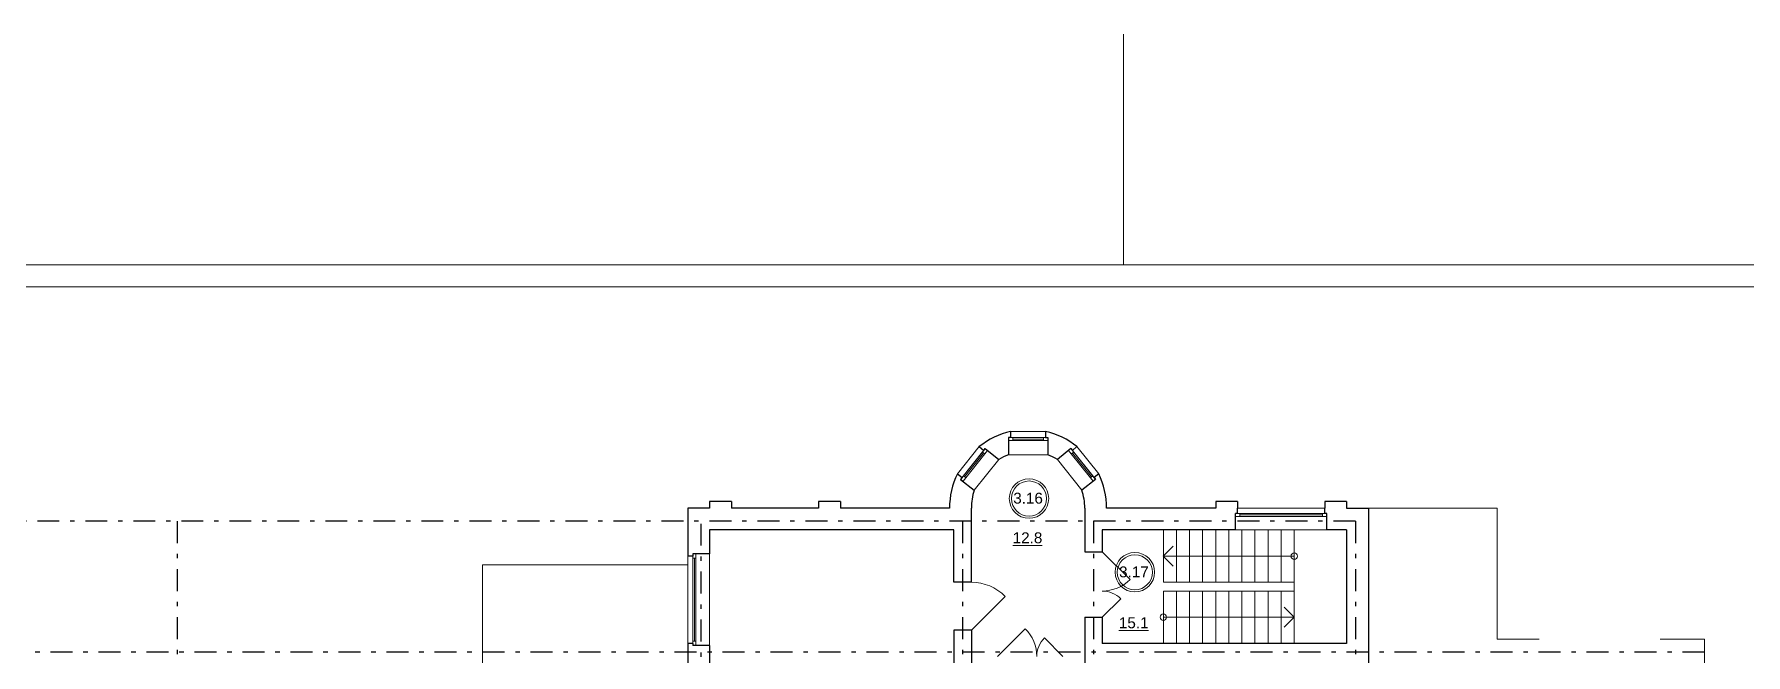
# Model space of a CAD drawing. Header units: metres. Extents: x -306 to 273, y -329 to 512.
# Drawn here: x -92.06 to -52.83, y 425.62 to 439.84 of the extents above; entities that cross this region are included whole.
import ezdxf
from ezdxf.enums import TextEntityAlignment as Align

# ---------------------------------------------------------------- set-up
doc = ezdxf.new("R2010")
doc.units = ezdxf.units.M
doc.header["$MEASUREMENT"] = 0
doc.linetypes.add('( Dashdot )', pattern=[1.001, 0.5, -0.25, 0.001, -0.25])
doc.linetypes.add('DGN Style 3', pattern=[9.681301, 6.915215, -2.766086])
doc.layers.add('Level 50', color=7, linetype='Continuous', lineweight=0)
doc.styles.add('Style-Arial', font='arial.ttf')

# ---------------------------------------------------------------- blocks, each defined once
blk = doc.blocks.new('*U1659')
at = {"color": 7, "linetype": 'Continuous', "lineweight": 0}
for p in [(-0.227, 0.114), (0.227, 0.114)]:
    blk.add_line(p, (0, -0.114), dxfattribs=at)
blk = doc.blocks.new('*U1795')
at = {"color": 7, "linetype": 'Continuous', "lineweight": 0}
blk.add_line((-0.35, 0), (0.35, 0), dxfattribs=at)
at = {"color": 7, "linetype": 'Continuous', "lineweight": 13, "flags": 128}
for points in [[(-0.35, -0.035), (-0.45, -0.035), (-0.45, 0.035), (-0.35, 0.035), (-0.35, -0.035)], [(0.45, -0.035), (0.35, -0.035), (0.35, 0.035), (0.45, 0.035), (0.45, -0.035)]]:
    blk.add_lwpolyline(points, close=True, dxfattribs=at)
at = {"color": 7, "linetype": 'Continuous', "lineweight": 0, "flags": 128}
blk.add_lwpolyline([(-0.35, 0.035), (-0.35, -0.035), (0.35, -0.035), (0.35, 0.035), (-0.35, 0.035)], close=True, dxfattribs=at)
blk = doc.blocks.new('*U1791')
at = {"color": 7, "linetype": 'Continuous', "lineweight": 13}
for p, q in [((-0.75, -0.318), (-0.114, 0.318)), ((0.75, -0.318), (0.326, 0.106))]:
    blk.add_line(p, q, dxfattribs=at)
at = {"color": 7, "linetype": 'Continuous', "lineweight": 0}
for centre, radius, start, end in [((-0.75, -0.318), 0.9, 0, 45), ((0.75, -0.318), 0.6, 135, 180)]:
    blk.add_arc(centre, radius, start, end, dxfattribs=at)
blk = doc.blocks.new('*U1662')
at = {"color": 7, "linetype": 'Continuous', "lineweight": 0}
blk.add_line((0, 29.7), (0, 34.987), dxfattribs=at)
at = {"color": 7, "linetype": 'Continuous', "lineweight": 0, "flags": 128}
blk.add_lwpolyline([(42.05, 29.7), (42.05, -29.7), (-42.05, -29.7), (-42.05, 29.7), (42.05, 29.7)], close=True, dxfattribs=at)
at = {"layer": 'Level 50', "color": 7, "linetype": 'Continuous', "lineweight": 13}
blk.add_line((41.55, 29.2), (-40.05, 29.2), dxfattribs=at)
blk = doc.blocks.new('*U1790')
at = {"color": 7, "linetype": 'Continuous', "lineweight": 13}
blk.add_line((-0.55, -0.389), (0.228, 0.389), dxfattribs=at)
at = {"color": 7, "linetype": 'Continuous', "lineweight": 0}
blk.add_arc((-0.55, -0.389), 1.1, 0, 45, dxfattribs=at)
blk = doc.blocks.new('*U1839')
at = {"color": 7, "linetype": 'Continuous', "lineweight": 13}
for radius in [0.452, 0.402]:
    blk.add_circle((0, 0), radius, dxfattribs=at)
at = {"color": 7, "linetype": 'Continuous', "lineweight": 13, "style": 'Style-Arial'}
blk.add_text('3.16', height=0.25, dxfattribs=at).set_placement((-0.361, 0.133), align=Align.TOP_LEFT)
blk = doc.blocks.new('*U1840')
at = {"color": 7, "linetype": 'Continuous', "lineweight": 13}
for radius in [0.452, 0.402]:
    blk.add_circle((0, 0), radius, dxfattribs=at)
at = {"color": 7, "linetype": 'Continuous', "lineweight": 13, "style": 'Style-Arial'}
blk.add_text('3.17', height=0.25, dxfattribs=at).set_placement((-0.361, 0.133), align=Align.TOP_LEFT)

msp = doc.modelspace()

# ---------------------------------------------------------------- linework, layer by layer
at = {"color": 7, "linetype": 'Continuous', "lineweight": 30}
for p, q in [((-69.68039561, 430.73305137), (-69.68039561, 430.59666901)), ((-68.88039561, 430.73305137), (-68.88039561, 430.59666901)), ((-70.40138327, 430.38638611), (-70.29485953, 430.30122249)), ((-70.29485953, 430.30122249), (-70.26363716, 430.34027582)), ((-70.26363716, 430.34027582), (-69.95200758, 430.09113412)), ((-69.73039561, 430.59666901), (-69.73039561, 430.19768958)), ((-69.68039561, 430.59666901), (-69.73039561, 430.59666901)), ((-68.88039561, 430.59666901), (-68.83039561, 430.59666901)), ((-68.83039561, 430.59666901), (-68.83039561, 430.19768958)), ((-68.29715407, 430.34027582), (-68.60878365, 430.09113412)), ((-68.29715407, 430.34027582), (-68.26593169, 430.30122249)), ((-68.15940796, 430.38638611), (-68.26593169, 430.30122249)), ((-70.90094126, 429.76153268), (-70.79441753, 429.67636905)), ((-70.79441753, 429.67636905), (-70.8256399, 429.63731571)), ((-70.8256399, 429.63731571), (-70.51401033, 429.38817401)), ((-67.73515132, 429.63731571), (-68.0467809, 429.38817401)), ((-67.65984997, 429.76153268), (-67.7663737, 429.67636905)), ((-67.7663737, 429.67636905), (-67.73515132, 429.63731571)), ((-76.58039561, 429.12805849), (-76.58039561, 428.97805849)), ((-76.08039561, 429.12805849), (-76.58039561, 429.12805849)), ((-76.08039561, 429.12805849), (-76.08039561, 428.97805849)), ((-74.08039561, 429.12805849), (-74.08039561, 428.97805849)), ((-73.58039561, 429.12805849), (-74.08039561, 429.12805849)), ((-73.58039561, 429.12805849), (-73.58039561, 428.97805849)), ((-64.98039561, 429.12805849), (-64.98039561, 428.97805849)), ((-64.48039561, 429.12805849), (-64.98039561, 429.12805849)), ((-64.48039561, 429.12805849), (-64.48039561, 428.97805849)), ((-62.48039561, 429.12805849), (-62.48039561, 428.97805849)), ((-61.98039561, 429.12805849), (-62.48039561, 429.12805849)), ((-61.98039561, 429.12805849), (-61.98039561, 428.97805849)), ((-77.08039561, 428.97805849), (-77.08039561, 427.87805849)), ((-76.58039561, 428.97805849), (-77.08039561, 428.97805849)), ((-74.08039561, 428.97805849), (-76.08039561, 428.97805849)), ((-71.08039561, 428.97805849), (-73.58039561, 428.97805849)), ((-70.58039561, 427.27805849), (-70.58039561, 428.97805849)), ((-67.98039561, 428.97805849), (-67.98039561, 427.97805849)), ((-64.98039561, 428.97805849), (-67.48039561, 428.97805849)), ((-64.53039561, 428.47805849), (-64.53039561, 428.85805849)), ((-64.48039561, 428.85805849), (-64.53039561, 428.85805849)), ((-64.48039561, 428.85805849), (-64.48039561, 428.97805849)), ((-62.48039561, 428.85805849), (-62.48039561, 428.97805849)), ((-62.43039561, 428.85805849), (-62.48039561, 428.85805849)), ((-62.43039561, 428.85805849), (-62.48039561, 428.85805849)), ((-62.43039561, 428.47805849), (-62.43039561, 428.85805849)), ((-61.98039561, 428.97805849), (-61.48039561, 428.97805849)), ((-61.48039561, 428.97805849), (-61.48039561, 424.52805849)), ((-76.58039561, 428.47805849), (-76.58039561, 427.92805849)), ((-70.98039561, 428.47805849), (-76.58039561, 428.47805849)), ((-70.98039561, 427.27805849), (-70.98039561, 428.47805849)), ((-67.58039561, 428.47805849), (-67.58039561, 427.97805849)), ((-64.53039561, 428.47805849), (-67.58039561, 428.47805849)), ((-61.98039561, 428.47805849), (-62.43039561, 428.47805849)), ((-61.98039561, 428.47805849), (-61.98039561, 425.87805849)), ((-76.58039561, 427.92805849), (-76.96039561, 427.92805849)), ((-76.96039561, 427.92805849), (-76.96039561, 427.87805849)), ((-67.98039561, 427.97805849), (-67.58039561, 427.97805849)), ((-76.96039561, 427.87805849), (-77.08039561, 427.87805849)), ((-70.58039561, 427.27805849), (-70.98039561, 427.27805849)), ((-67.98039561, 426.47805849), (-67.58039561, 426.47805849)), ((-67.98039561, 426.47805849), (-67.98039561, 419.07805849)), ((-67.58039561, 426.47805849), (-67.58039561, 425.87805849)), ((-70.98039561, 426.17805849), (-70.98039561, 416.82805849)), ((-70.58039561, 426.17805849), (-70.98039561, 426.17805849)), ((-70.58039561, 426.17805849), (-70.58039561, 416.82805849)), ((-76.96039561, 425.87805849), (-77.08039561, 425.87805849)), ((-77.08039561, 425.87805849), (-77.08039561, 425.22805849)), ((-76.96039561, 425.87805849), (-76.96039561, 425.82805849)), ((-76.58039561, 425.82805849), (-76.96039561, 425.82805849)), ((-76.58039561, 425.82805849), (-76.58039561, 425.27805849)), ((-61.98039561, 425.87805849), (-67.58039561, 425.87805849))]:
    msp.add_line(p, q, dxfattribs=at)
at = {"color": 7, "linetype": 'Continuous', "lineweight": 0}
for p, q in [((-69.68039561, 430.73305137), (-68.88039561, 430.73305137)), ((-70.40138327, 430.38638611), (-70.90094126, 429.76153268)), ((-70.26363716, 430.34027582), (-70.8256399, 429.63731571)), ((-69.73039561, 430.59666901), (-68.83039561, 430.59666901)), ((-68.29715407, 430.34027582), (-67.73515132, 429.63731571)), ((-68.15940796, 430.38638611), (-67.65984997, 429.76153268)), ((-69.95200758, 430.09113412), (-70.51401033, 429.38817401)), ((-69.73039561, 430.19768958), (-68.83039561, 430.19768958)), ((-68.60878365, 430.09113412), (-68.0467809, 429.38817401)), ((-62.48039561, 428.97805849), (-64.48039561, 428.97805849)), ((-62.53039561, 428.82305849), (-64.43039561, 428.82305849)), ((-65.88039561, 428.47805849), (-65.88039561, 427.27805849)), ((-65.58039561, 428.47805849), (-65.58039561, 427.27805849)), ((-65.28039561, 428.47805849), (-65.28039561, 427.27805849)), ((-64.98039561, 428.47805849), (-64.98039561, 427.27805849)), ((-64.68039561, 428.47805849), (-64.68039561, 427.27805849)), ((-62.43039561, 428.47805849), (-64.53039561, 428.47805849)), ((-64.38039561, 428.47805849), (-64.38039561, 427.27805849)), ((-64.08039561, 428.47805849), (-64.08039561, 427.27805849)), ((-63.78039561, 428.47805849), (-63.78039561, 427.27805849)), ((-63.48039561, 428.47805849), (-63.48039561, 427.27805849)), ((-76.58039561, 427.92805849), (-76.58039561, 425.82805849)), ((-77.08039561, 427.87805849), (-77.08039561, 425.87805849)), ((-76.92539561, 427.82805849), (-76.92539561, 425.92805849)), ((-63.18039561, 427.87805849), (-66.18039561, 427.87805849)), ((-65.88039561, 427.07805849), (-65.88039561, 425.87805849)), ((-65.58039561, 427.07805849), (-65.58039561, 425.87805849)), ((-65.28039561, 427.07805849), (-65.28039561, 425.87805849)), ((-64.98039561, 427.07805849), (-64.98039561, 425.87805849)), ((-64.68039561, 427.07805849), (-64.68039561, 425.87805849)), ((-64.38039561, 427.07805849), (-64.38039561, 425.87805849)), ((-64.08039561, 427.07805849), (-64.08039561, 425.87805849)), ((-63.78039561, 427.07805849), (-63.78039561, 425.87805849)), ((-63.48039561, 427.07805849), (-63.48039561, 425.87805849)), ((-66.18039561, 426.47805849), (-63.18039561, 426.47805849))]:
    msp.add_line(p, q, dxfattribs=at)
at = {"color": 7, "linetype": 'DGN Style 3', "lineweight": 0}
msp.add_line((-60.10539561, 428.97805849), (-59.90539561, 428.97805849), dxfattribs=at)
at = {"color": 1, "linetype": '( Dashdot )'}
for p, q in [((-61.78039561, 428.67805849), (-100.92233092, 428.67805849)), ((-88.78039561, 428.67805849), (-88.78039561, 380.66618048)), ((-76.78039561, 428.62139349), (-76.78039561, 380.66618048)), ((-70.78039561, 428.67805849), (-70.78039561, 380.66618048)), ((-67.78039561, 428.67805849), (-67.78039561, 380.66618048)), ((-61.78039561, 428.67805849), (-61.78039561, 380.66618048)), ((-53.78039561, 425.67805849), (-100.92233092, 425.67805849))]:
    msp.add_line(p, q, dxfattribs=at)
at = {"color": 7, "linetype": 'Continuous', "lineweight": 13}
for p, q in [((-66.18039561, 428.47805849), (-66.18039561, 427.27805849)), ((-63.18039561, 428.47805849), (-63.18039561, 428.20305849)), ((-63.18039561, 426.70305849), (-63.18039561, 428.20305849)), ((-66.18039561, 427.27805849), (-63.18039561, 427.27805849)), ((-66.18039561, 427.07805849), (-66.18039561, 425.87805849)), ((-66.18039561, 427.07805849), (-63.18039561, 427.07805849)), ((-63.18039561, 426.70305849), (-63.18039561, 425.87805849))]:
    msp.add_line(p, q, dxfattribs=at)
at = {"color": 7, "linetype": 'DGN Style 3', "lineweight": 13}
for q in [(-77.08039561, 427.67805849), (-81.78039561, 422.97805849)]:
    msp.add_line((-81.78039561, 427.67805849), q, dxfattribs=at)
at = {"color": 7, "linetype": 'Continuous', "lineweight": 13, "flags": 128}
for points in [[(-64.43039561, 428.78805849), (-64.53039561, 428.78805849), (-64.53039561, 428.85805849), (-64.43039561, 428.85805849), (-64.43039561, 428.78805849)], [(-62.43039561, 428.78805849), (-62.53039561, 428.78805849), (-62.53039561, 428.85805849), (-62.43039561, 428.85805849), (-62.43039561, 428.78805849)], [(-76.89039561, 427.92805849), (-76.89039561, 427.82805849), (-76.96039561, 427.82805849), (-76.96039561, 427.92805849), (-76.89039561, 427.92805849)], [(-76.89039561, 425.92805849), (-76.89039561, 425.82805849), (-76.96039561, 425.82805849), (-76.96039561, 425.92805849), (-76.89039561, 425.92805849)]]:
    msp.add_lwpolyline(points, close=True, dxfattribs=at)
at = {"color": 7, "linetype": 'Continuous', "lineweight": 0, "flags": 128}
for points in [[(-64.43039561, 428.85805849), (-64.43039561, 428.78805849), (-62.53039561, 428.78805849), (-62.53039561, 428.85805849), (-64.43039561, 428.85805849)], [(-76.96039561, 425.92805849), (-76.89039561, 425.92805849), (-76.89039561, 427.82805849), (-76.96039561, 427.82805849), (-76.96039561, 425.92805849)]]:
    msp.add_lwpolyline(points, close=True, dxfattribs=at)
at = {"color": 7, "linetype": 'DGN Style 3', "lineweight": 13, "flags": 128}
msp.add_lwpolyline([(-61.48039561, 428.97805849), (-58.53039561, 428.97805849), (-58.53039561, 425.97805849), (-53.78039561, 425.97805849), (-53.78039561, 422.37805849), (-61.48039561, 422.37805849)], dxfattribs=at)
at = {"color": 7, "linetype": 'Continuous', "lineweight": 0}
for centre in [(-63.18039561, 427.87805849), (-66.18039561, 426.47805849)]:
    msp.add_circle(centre, 0.07327717, dxfattribs=at)
at = {"color": 7, "linetype": 'Continuous', "lineweight": 30}
for radius, start, end in [(1.8, 102.839588407, 128.518765221), (1.8, 51.481234779, 77.160411593), (1.3, 110.252246742, 121.106106885), (1.3, 58.893893115, 69.747753258), (1.8, 154.197942035, 180), (1.8, 0, 25.802057965), (1.3, 161.61060037, 180), (1.3, 0, 18.38939963)]:
    msp.add_arc((-69.28039561, 428.97805849), radius, start, end, dxfattribs=at)

# ---------------------------------------------------------------- block references
at = {"color": 7, "linetype": 'Continuous', "lineweight": 13}
for name, p, rotation in [('*U1795', (-70.51729229, 429.96690223), 51.35835362761837), ('*U1795', (-68.04352894, 429.96693976), 308.6416463723839), ('*U1791', (-67.26221571, 427.22808252), 270)]:
    msp.add_blockref(name, p, dxfattribs=dict(at, rotation=rotation))
for name, p in [('*U1795', (-69.28041964, 430.5616384)), ('*U1839', (-69.25912988, 429.19757903)), ('*U1840', (-66.83351648, 427.50818371)), ('*U1791', (-69.23041964, 425.8962384))]:
    msp.add_blockref(name, p, dxfattribs=at)
at = {"color": 7, "linetype": 'Continuous', "lineweight": 0}
for p, rotation in [((-66.06680466, 427.8780551), 270), ((-63.29398657, 426.47806189), 90)]:
    msp.add_blockref('*U1659', p, dxfattribs=dict(at, rotation=rotation))
at = {"color": 7, "linetype": 'Continuous', "lineweight": 13, "extrusion": (0, 0, -1), "rotation": 90}
msp.add_blockref('*U1790', (70.19151571, 426.72803447), dxfattribs=at)
at = {"layer": 'Level 50', "color": 7, "linetype": 'Continuous', "lineweight": 13}
msp.add_blockref('*U1662', (-67.09130413, 404.85030608), dxfattribs=at)

# ---------------------------------------------------------------- texts
at = {"color": 7, "linetype": 'Continuous', "lineweight": 13, "style": 'Style-Arial'}
for s, p in [('%%u12.8%%U', (-69.63344234, 428.42301025)), ('%%u15.1%%U', (-67.1993543, 426.47526313))]:
    msp.add_text(s, height=0.25, dxfattribs=at).set_placement(p, align=Align.TOP_LEFT)

doc.saveas('drawing.dxf')
